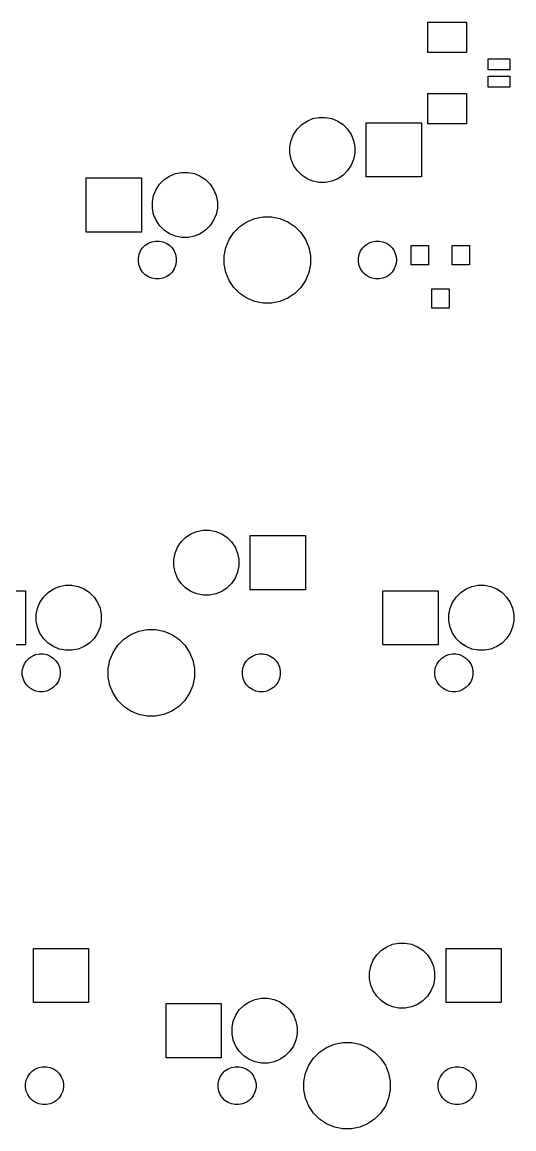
# Model space of a CAD drawing. Extents: x 25 to 360, y 20 to 134.
# Drawn here: x 291.3 to 314, y 77.4 to 128.4 of the extents above; entities that cross this region are included whole.
import ezdxf

# ---------------------------------------------------------------- set-up
doc = ezdxf.new("R2010")
doc.units = 0
doc.layers.add('BLACK', color=7, linetype='CONTINUOUS')

msp = doc.modelspace()

# ---------------------------------------------------------------- linework, layer by layer
at = {"layer": 'BLACK', "linetype": 'CONTINUOUS'}
for p, q in [((310.026, 127.022), (310.026, 128.422)), ((310.026, 128.422), (311.826, 128.422)), ((311.826, 128.422), (311.826, 127.022)), ((311.826, 127.022), (310.026, 127.022)), ((312.826, 126.222), (312.826, 126.722)), ((312.826, 126.722), (313.826, 126.722)), ((313.826, 126.722), (313.826, 126.222)), ((313.826, 126.222), (312.826, 126.222)), ((312.826, 125.422), (312.826, 125.922)), ((312.826, 125.922), (313.826, 125.922)), ((313.826, 125.922), (313.826, 125.422)), ((310.026, 123.722), (310.026, 125.122)), ((310.026, 125.122), (311.826, 125.122)), ((311.826, 125.122), (311.826, 123.722)), ((313.826, 125.422), (312.826, 125.422)), ((304.001, 123.484), (304.21, 123.693)), ((304.21, 123.693), (304.456, 123.857)), ((304.456, 123.857), (304.729, 123.97)), ((304.729, 123.97), (305.019, 124.027)), ((305.019, 124.027), (305.314, 124.027)), ((305.314, 124.027), (305.604, 123.97)), ((305.604, 123.97), (305.877, 123.857)), ((305.877, 123.857), (306.123, 123.693)), ((306.123, 123.693), (306.332, 123.484)), ((307.193, 121.277), (307.193, 123.777)), ((307.193, 123.777), (309.743, 123.777)), ((309.743, 123.777), (309.743, 121.277)), ((311.826, 123.722), (310.026, 123.722)), ((303.724, 122.965), (303.837, 123.238)), ((303.837, 123.238), (304.001, 123.484)), ((306.332, 123.484), (306.496, 123.238)), ((306.496, 123.238), (306.609, 122.965)), ((303.666, 122.675), (303.724, 122.965)), ((303.666, 122.38), (303.666, 122.675)), ((306.609, 122.965), (306.666, 122.675)), ((306.666, 122.675), (306.666, 122.38)), ((303.724, 122.09), (303.666, 122.38)), ((303.837, 121.817), (303.724, 122.09)), ((306.609, 122.09), (306.496, 121.817)), ((306.666, 122.38), (306.609, 122.09)), ((304.001, 121.571), (303.837, 121.817)), ((304.21, 121.362), (304.001, 121.571)), ((306.332, 121.571), (306.123, 121.362)), ((306.496, 121.817), (306.332, 121.571)), ((294.266, 118.737), (294.266, 121.237)), ((294.266, 121.237), (296.816, 121.237)), ((296.816, 121.237), (296.816, 118.737)), ((297.651, 120.944), (297.86, 121.153)), ((297.86, 121.153), (298.106, 121.317)), ((298.106, 121.317), (298.379, 121.43)), ((298.379, 121.43), (298.669, 121.487)), ((298.669, 121.487), (298.964, 121.487)), ((298.964, 121.487), (299.254, 121.43)), ((299.254, 121.43), (299.527, 121.317)), ((299.527, 121.317), (299.773, 121.153)), ((299.773, 121.153), (299.982, 120.944)), ((304.456, 121.198), (304.21, 121.362)), ((304.729, 121.085), (304.456, 121.198)), ((305.019, 121.027), (304.729, 121.085)), ((305.604, 121.085), (305.314, 121.027)), ((305.877, 121.198), (305.604, 121.085)), ((306.123, 121.362), (305.877, 121.198)), ((309.743, 121.277), (307.193, 121.277)), ((297.374, 120.425), (297.487, 120.698)), ((297.487, 120.698), (297.651, 120.944)), ((299.982, 120.944), (300.146, 120.698)), ((300.146, 120.698), (300.259, 120.425)), ((305.314, 121.027), (305.019, 121.027)), ((297.316, 120.135), (297.374, 120.425)), ((297.316, 119.84), (297.316, 120.135)), ((300.259, 120.425), (300.316, 120.135)), ((300.316, 120.135), (300.316, 119.84)), ((297.374, 119.55), (297.316, 119.84)), ((297.487, 119.277), (297.374, 119.55)), ((300.259, 119.55), (300.146, 119.277)), ((300.316, 119.84), (300.259, 119.55)), ((297.651, 119.031), (297.487, 119.277)), ((297.86, 118.822), (297.651, 119.031)), ((299.982, 119.031), (299.773, 118.822)), ((300.146, 119.277), (299.982, 119.031)), ((301.078, 118.718), (301.355, 118.996)), ((301.355, 118.996), (301.682, 119.214)), ((301.682, 119.214), (302.045, 119.365)), ((302.045, 119.365), (302.43, 119.441)), ((302.43, 119.441), (302.823, 119.441)), ((302.823, 119.441), (303.208, 119.365)), ((303.208, 119.365), (303.571, 119.214)), ((303.571, 119.214), (303.898, 118.996)), ((303.898, 118.996), (304.175, 118.718)), ((296.816, 118.737), (294.266, 118.737)), ((298.106, 118.658), (297.86, 118.822)), ((298.379, 118.545), (298.106, 118.658)), ((298.669, 118.487), (298.379, 118.545)), ((298.964, 118.487), (298.669, 118.487)), ((299.254, 118.545), (298.964, 118.487)), ((299.527, 118.658), (299.254, 118.545)), ((299.773, 118.822), (299.527, 118.658)), ((300.86, 118.392), (301.078, 118.718)), ((304.175, 118.718), (304.393, 118.392)), ((296.771, 117.862), (296.867, 118.005)), ((296.867, 118.005), (296.989, 118.127)), ((296.989, 118.127), (297.132, 118.223)), ((297.132, 118.223), (297.291, 118.289)), ((297.291, 118.289), (297.46, 118.322)), ((297.46, 118.322), (297.633, 118.322)), ((297.633, 118.322), (297.802, 118.289)), ((297.802, 118.289), (297.961, 118.223)), ((297.961, 118.223), (298.104, 118.127)), ((298.104, 118.127), (298.226, 118.005)), ((298.226, 118.005), (298.322, 117.862)), ((300.633, 117.644), (300.709, 118.029)), ((300.709, 118.029), (300.86, 118.392)), ((304.393, 118.392), (304.544, 118.029)), ((304.544, 118.029), (304.62, 117.644)), ((306.931, 117.862), (307.027, 118.005)), ((307.027, 118.005), (307.149, 118.127)), ((307.149, 118.127), (307.292, 118.223)), ((307.292, 118.223), (307.451, 118.289)), ((307.451, 118.289), (307.62, 118.322)), ((307.62, 118.322), (307.793, 118.322)), ((307.793, 118.322), (307.962, 118.289)), ((307.962, 118.289), (308.121, 118.223)), ((308.121, 118.223), (308.264, 118.127)), ((308.264, 118.127), (308.386, 118.005)), ((308.386, 118.005), (308.482, 117.862)), ((309.262, 117.221), (309.262, 118.121)), ((309.262, 118.121), (310.062, 118.121)), ((310.062, 118.121), (310.062, 117.221)), ((311.162, 117.221), (311.162, 118.121)), ((311.162, 118.121), (311.962, 118.121)), ((311.962, 118.121), (311.962, 117.221)), ((296.671, 117.534), (296.705, 117.703)), ((296.671, 117.361), (296.671, 117.534)), ((296.705, 117.703), (296.771, 117.862)), ((298.322, 117.862), (298.388, 117.703)), ((298.388, 117.703), (298.421, 117.534)), ((298.421, 117.534), (298.421, 117.361)), ((300.633, 117.251), (300.633, 117.644)), ((304.62, 117.644), (304.62, 117.251)), ((306.831, 117.534), (306.865, 117.703)), ((306.831, 117.361), (306.831, 117.534)), ((306.865, 117.703), (306.931, 117.862)), ((308.482, 117.862), (308.548, 117.703)), ((308.548, 117.703), (308.581, 117.534)), ((308.581, 117.534), (308.581, 117.361)), ((296.705, 117.192), (296.671, 117.361)), ((296.771, 117.033), (296.705, 117.192)), ((296.867, 116.89), (296.771, 117.033)), ((298.322, 117.033), (298.226, 116.89)), ((298.388, 117.192), (298.322, 117.033)), ((298.421, 117.361), (298.388, 117.192)), ((300.709, 116.866), (300.633, 117.251)), ((304.62, 117.251), (304.544, 116.866)), ((306.865, 117.192), (306.831, 117.361)), ((306.931, 117.033), (306.865, 117.192)), ((307.027, 116.89), (306.931, 117.033)), ((308.482, 117.033), (308.386, 116.89)), ((308.548, 117.192), (308.482, 117.033)), ((308.581, 117.361), (308.548, 117.192)), ((310.062, 117.221), (309.262, 117.221)), ((311.962, 117.221), (311.162, 117.221)), ((296.989, 116.768), (296.867, 116.89)), ((297.132, 116.672), (296.989, 116.768)), ((297.291, 116.606), (297.132, 116.672)), ((297.46, 116.572), (297.291, 116.606)), ((297.633, 116.572), (297.46, 116.572)), ((297.802, 116.606), (297.633, 116.572)), ((297.961, 116.672), (297.802, 116.606)), ((298.104, 116.768), (297.961, 116.672)), ((298.226, 116.89), (298.104, 116.768)), ((300.86, 116.503), (300.709, 116.866)), ((301.078, 116.176), (300.86, 116.503)), ((304.393, 116.503), (304.175, 116.176)), ((304.544, 116.866), (304.393, 116.503)), ((307.149, 116.768), (307.027, 116.89)), ((307.292, 116.672), (307.149, 116.768)), ((307.451, 116.606), (307.292, 116.672)), ((307.62, 116.572), (307.451, 116.606)), ((307.793, 116.572), (307.62, 116.572)), ((307.962, 116.606), (307.793, 116.572)), ((308.121, 116.672), (307.962, 116.606)), ((308.264, 116.768), (308.121, 116.672)), ((308.386, 116.89), (308.264, 116.768)), ((301.355, 115.899), (301.078, 116.176)), ((304.175, 116.176), (303.898, 115.899)), ((310.212, 115.221), (310.212, 116.121)), ((310.212, 116.121), (311.012, 116.121)), ((311.012, 116.121), (311.012, 115.221)), ((301.682, 115.68), (301.355, 115.899)), ((302.045, 115.53), (301.682, 115.68)), ((302.43, 115.453), (302.045, 115.53)), ((302.823, 115.453), (302.43, 115.453)), ((303.208, 115.53), (302.823, 115.453)), ((303.571, 115.68), (303.208, 115.53)), ((303.898, 115.899), (303.571, 115.68)), ((311.012, 115.221), (310.212, 115.221)), ((298.85, 104.643), (299.096, 104.807)), ((299.096, 104.807), (299.369, 104.92)), ((299.369, 104.92), (299.659, 104.977)), ((299.659, 104.977), (299.954, 104.977)), ((299.954, 104.977), (300.244, 104.92)), ((300.244, 104.92), (300.517, 104.807)), ((300.517, 104.807), (300.763, 104.643)), ((301.833, 102.227), (301.833, 104.727)), ((301.833, 104.727), (304.383, 104.727)), ((304.383, 104.727), (304.383, 102.227)), ((298.364, 103.915), (298.477, 104.188)), ((298.477, 104.188), (298.641, 104.434)), ((298.641, 104.434), (298.85, 104.643)), ((300.763, 104.643), (300.972, 104.434)), ((300.972, 104.434), (301.136, 104.188)), ((301.136, 104.188), (301.249, 103.915)), ((298.306, 103.625), (298.364, 103.915)), ((301.249, 103.915), (301.306, 103.625)), ((298.306, 103.33), (298.306, 103.625)), ((298.364, 103.04), (298.306, 103.33)), ((301.306, 103.33), (301.249, 103.04)), ((301.306, 103.625), (301.306, 103.33)), ((298.477, 102.767), (298.364, 103.04)), ((298.641, 102.521), (298.477, 102.767)), ((301.136, 102.767), (300.972, 102.521)), ((301.249, 103.04), (301.136, 102.767)), ((288.906, 102.187), (291.456, 102.187)), ((291.456, 102.187), (291.456, 99.6874)), ((292.5, 102.103), (292.746, 102.267)), ((292.746, 102.267), (293.019, 102.38)), ((293.019, 102.38), (293.309, 102.437)), ((293.309, 102.437), (293.604, 102.437)), ((293.604, 102.437), (293.894, 102.38)), ((293.894, 102.38), (294.167, 102.267)), ((294.167, 102.267), (294.413, 102.103)), ((298.85, 102.312), (298.641, 102.521)), ((299.096, 102.148), (298.85, 102.312)), ((299.369, 102.035), (299.096, 102.148)), ((300.517, 102.148), (300.244, 102.035)), ((300.763, 102.312), (300.517, 102.148)), ((300.972, 102.521), (300.763, 102.312)), ((304.383, 102.227), (301.833, 102.227)), ((307.956, 99.6874), (307.956, 102.187)), ((307.956, 102.187), (310.506, 102.187)), ((310.506, 102.187), (310.506, 99.6874)), ((311.55, 102.103), (311.796, 102.267)), ((311.796, 102.267), (312.069, 102.38)), ((312.069, 102.38), (312.359, 102.437)), ((312.359, 102.437), (312.654, 102.437)), ((312.654, 102.437), (312.944, 102.38)), ((312.944, 102.38), (313.217, 102.267)), ((313.217, 102.267), (313.463, 102.103)), ((292.014, 101.375), (292.127, 101.648)), ((292.127, 101.648), (292.291, 101.894)), ((292.291, 101.894), (292.5, 102.103)), ((294.413, 102.103), (294.622, 101.894)), ((294.622, 101.894), (294.786, 101.648)), ((294.786, 101.648), (294.899, 101.375)), ((299.659, 101.977), (299.369, 102.035)), ((299.954, 101.977), (299.659, 101.977)), ((300.244, 102.035), (299.954, 101.977)), ((311.064, 101.375), (311.177, 101.648)), ((311.177, 101.648), (311.341, 101.894)), ((311.341, 101.894), (311.55, 102.103)), ((313.463, 102.103), (313.672, 101.894)), ((313.672, 101.894), (313.836, 101.648)), ((313.836, 101.648), (313.949, 101.375)), ((291.956, 101.085), (292.014, 101.375)), ((294.899, 101.375), (294.956, 101.085)), ((311.006, 101.085), (311.064, 101.375)), ((313.949, 101.375), (314.006, 101.085)), ((291.956, 100.79), (291.956, 101.085)), ((292.014, 100.5), (291.956, 100.79)), ((294.956, 100.79), (294.899, 100.5)), ((294.956, 101.085), (294.956, 100.79)), ((311.006, 100.79), (311.006, 101.085)), ((311.064, 100.5), (311.006, 100.79)), ((314.006, 100.79), (313.949, 100.5)), ((314.006, 101.085), (314.006, 100.79)), ((292.127, 100.227), (292.014, 100.5)), ((292.291, 99.9812), (292.127, 100.227)), ((294.786, 100.227), (294.622, 99.9812)), ((294.899, 100.5), (294.786, 100.227)), ((295.995, 99.9462), (296.322, 100.164)), ((296.322, 100.164), (296.685, 100.315)), ((296.685, 100.315), (297.07, 100.391)), ((297.07, 100.391), (297.463, 100.391)), ((297.463, 100.391), (297.848, 100.315)), ((297.848, 100.315), (298.211, 100.164)), ((298.211, 100.164), (298.538, 99.9462)), ((311.177, 100.227), (311.064, 100.5)), ((311.341, 99.9812), (311.177, 100.227)), ((313.836, 100.227), (313.672, 99.9812)), ((313.949, 100.5), (313.836, 100.227)), ((291.456, 99.6874), (288.906, 99.6874)), ((292.5, 99.7723), (292.291, 99.9812)), ((292.746, 99.6081), (292.5, 99.7723)), ((293.019, 99.495), (292.746, 99.6081)), ((294.167, 99.6081), (293.894, 99.495)), ((294.413, 99.7723), (294.167, 99.6081)), ((294.622, 99.9812), (294.413, 99.7723)), ((295.5, 99.3419), (295.718, 99.6684)), ((295.718, 99.6684), (295.995, 99.9462)), ((298.538, 99.9462), (298.815, 99.6684)), ((298.815, 99.6684), (299.033, 99.3419)), ((310.506, 99.6874), (307.956, 99.6874)), ((311.55, 99.7723), (311.341, 99.9812)), ((311.796, 99.6081), (311.55, 99.7723)), ((312.069, 99.495), (311.796, 99.6081)), ((313.217, 99.6081), (312.944, 99.495)), ((313.463, 99.7723), (313.217, 99.6081)), ((313.672, 99.9812), (313.463, 99.7723)), ((291.507, 98.9552), (291.629, 99.0771)), ((291.629, 99.0771), (291.772, 99.1728)), ((291.772, 99.1728), (291.931, 99.2388)), ((291.931, 99.2388), (292.1, 99.2724)), ((292.1, 99.2724), (292.273, 99.2724)), ((292.273, 99.2724), (292.442, 99.2388)), ((292.442, 99.2388), (292.601, 99.1728)), ((292.601, 99.1728), (292.744, 99.0771)), ((292.744, 99.0771), (292.866, 98.9552)), ((293.309, 99.4374), (293.019, 99.495)), ((293.604, 99.4374), (293.309, 99.4374)), ((293.894, 99.495), (293.604, 99.4374)), ((295.349, 98.979), (295.5, 99.3419)), ((299.033, 99.3419), (299.184, 98.979)), ((301.667, 98.9552), (301.789, 99.0771)), ((301.789, 99.0771), (301.932, 99.1728)), ((301.932, 99.1728), (302.091, 99.2388)), ((302.091, 99.2388), (302.26, 99.2724)), ((302.26, 99.2724), (302.433, 99.2724)), ((302.433, 99.2724), (302.602, 99.2388)), ((302.602, 99.2388), (302.761, 99.1728)), ((302.761, 99.1728), (302.904, 99.0771)), ((302.904, 99.0771), (303.026, 98.9552)), ((310.557, 98.9552), (310.679, 99.0771)), ((310.679, 99.0771), (310.822, 99.1728)), ((310.822, 99.1728), (310.981, 99.2388)), ((310.981, 99.2388), (311.15, 99.2724)), ((311.15, 99.2724), (311.323, 99.2724)), ((311.323, 99.2724), (311.492, 99.2388)), ((311.492, 99.2388), (311.651, 99.1728)), ((311.651, 99.1728), (311.794, 99.0771)), ((311.794, 99.0771), (311.916, 98.9552)), ((312.359, 99.4374), (312.069, 99.495)), ((312.654, 99.4374), (312.359, 99.4374)), ((312.944, 99.495), (312.654, 99.4374)), ((291.311, 98.4836), (291.345, 98.6526)), ((291.345, 98.6526), (291.411, 98.8119)), ((291.411, 98.8119), (291.507, 98.9552)), ((292.866, 98.9552), (292.962, 98.8119)), ((292.962, 98.8119), (293.028, 98.6526)), ((293.028, 98.6526), (293.061, 98.4836)), ((295.273, 98.5938), (295.349, 98.979)), ((295.273, 98.201), (295.273, 98.5938)), ((299.184, 98.979), (299.26, 98.5938)), ((299.26, 98.5938), (299.26, 98.201)), ((301.471, 98.4836), (301.505, 98.6526)), ((301.505, 98.6526), (301.571, 98.8119)), ((301.571, 98.8119), (301.667, 98.9552)), ((303.026, 98.9552), (303.122, 98.8119)), ((303.122, 98.8119), (303.188, 98.6526)), ((303.188, 98.6526), (303.221, 98.4836)), ((310.361, 98.4836), (310.395, 98.6526)), ((310.395, 98.6526), (310.461, 98.8119)), ((310.461, 98.8119), (310.557, 98.9552)), ((311.916, 98.9552), (312.012, 98.8119)), ((312.012, 98.8119), (312.078, 98.6526)), ((312.078, 98.6526), (312.111, 98.4836)), ((291.311, 98.3112), (291.311, 98.4836)), ((291.345, 98.1422), (291.311, 98.3112)), ((291.411, 97.9829), (291.345, 98.1422)), ((293.028, 98.1422), (292.962, 97.9829)), ((293.061, 98.3112), (293.028, 98.1422)), ((293.061, 98.4836), (293.061, 98.3112)), ((295.349, 97.8158), (295.273, 98.201)), ((299.26, 98.201), (299.184, 97.8158)), ((301.471, 98.3112), (301.471, 98.4836)), ((301.505, 98.1422), (301.471, 98.3112)), ((301.571, 97.9829), (301.505, 98.1422)), ((303.188, 98.1422), (303.122, 97.9829)), ((303.221, 98.3112), (303.188, 98.1422)), ((303.221, 98.4836), (303.221, 98.3112)), ((310.361, 98.3112), (310.361, 98.4836)), ((310.395, 98.1422), (310.361, 98.3112)), ((310.461, 97.9829), (310.395, 98.1422)), ((312.078, 98.1422), (312.012, 97.9829)), ((312.111, 98.3112), (312.078, 98.1422)), ((312.111, 98.4836), (312.111, 98.3112)), ((291.507, 97.8396), (291.411, 97.9829)), ((291.629, 97.7177), (291.507, 97.8396)), ((291.772, 97.622), (291.629, 97.7177)), ((291.931, 97.556), (291.772, 97.622)), ((292.1, 97.5224), (291.931, 97.556)), ((292.442, 97.556), (292.273, 97.5224)), ((292.601, 97.622), (292.442, 97.556)), ((292.744, 97.7177), (292.601, 97.622)), ((292.866, 97.8396), (292.744, 97.7177)), ((292.962, 97.9829), (292.866, 97.8396)), ((295.5, 97.4529), (295.349, 97.8158)), ((299.184, 97.8158), (299.033, 97.4529)), ((301.667, 97.8396), (301.571, 97.9829)), ((301.789, 97.7177), (301.667, 97.8396)), ((301.932, 97.622), (301.789, 97.7177)), ((302.091, 97.556), (301.932, 97.622)), ((302.26, 97.5224), (302.091, 97.556)), ((302.602, 97.556), (302.433, 97.5224)), ((302.761, 97.622), (302.602, 97.556)), ((302.904, 97.7177), (302.761, 97.622)), ((303.026, 97.8396), (302.904, 97.7177)), ((303.122, 97.9829), (303.026, 97.8396)), ((310.557, 97.8396), (310.461, 97.9829)), ((310.679, 97.7177), (310.557, 97.8396)), ((310.822, 97.622), (310.679, 97.7177)), ((310.981, 97.556), (310.822, 97.622)), ((311.15, 97.5224), (310.981, 97.556)), ((311.492, 97.556), (311.323, 97.5224)), ((311.651, 97.622), (311.492, 97.556)), ((311.794, 97.7177), (311.651, 97.622)), ((311.916, 97.8396), (311.794, 97.7177)), ((312.012, 97.9829), (311.916, 97.8396)), ((292.273, 97.5224), (292.1, 97.5224)), ((295.718, 97.1264), (295.5, 97.4529)), ((295.995, 96.8486), (295.718, 97.1264)), ((298.815, 97.1264), (298.538, 96.8486)), ((299.033, 97.4529), (298.815, 97.1264)), ((302.433, 97.5224), (302.26, 97.5224)), ((311.323, 97.5224), (311.15, 97.5224)), ((296.322, 96.6304), (295.995, 96.8486)), ((296.685, 96.4801), (296.322, 96.6304)), ((298.211, 96.6304), (297.848, 96.4801)), ((298.538, 96.8486), (298.211, 96.6304)), ((297.07, 96.4035), (296.685, 96.4801)), ((297.463, 96.4035), (297.07, 96.4035)), ((297.848, 96.4801), (297.463, 96.4035)), ((308.136, 85.7567), (308.409, 85.8698)), ((308.409, 85.8698), (308.699, 85.9274)), ((308.699, 85.9274), (308.994, 85.9274)), ((308.994, 85.9274), (309.284, 85.8698)), ((309.284, 85.8698), (309.557, 85.7567)), ((291.823, 83.1774), (291.823, 85.6774)), ((291.823, 85.6774), (294.373, 85.6774)), ((294.373, 85.6774), (294.373, 83.1774)), ((307.517, 85.1379), (307.681, 85.3836)), ((307.681, 85.3836), (307.89, 85.5925)), ((307.89, 85.5925), (308.136, 85.7567)), ((309.557, 85.7567), (309.803, 85.5925)), ((309.803, 85.5925), (310.012, 85.3836)), ((310.012, 85.3836), (310.176, 85.1379)), ((310.873, 83.1774), (310.873, 85.6774)), ((310.873, 85.6774), (313.423, 85.6774)), ((313.423, 85.6774), (313.423, 83.1774)), ((307.346, 84.5751), (307.404, 84.8649)), ((307.404, 84.8649), (307.517, 85.1379)), ((310.176, 85.1379), (310.289, 84.8649)), ((310.289, 84.8649), (310.346, 84.5751)), ((307.346, 84.2797), (307.346, 84.5751)), ((307.404, 83.9899), (307.346, 84.2797)), ((310.346, 84.2797), (310.289, 83.9899)), ((310.346, 84.5751), (310.346, 84.2797)), ((307.517, 83.7169), (307.404, 83.9899)), ((310.289, 83.9899), (310.176, 83.7169)), ((301.786, 83.2167), (302.059, 83.3298)), ((302.059, 83.3298), (302.349, 83.3874)), ((302.349, 83.3874), (302.644, 83.3874)), ((302.644, 83.3874), (302.934, 83.3298)), ((302.934, 83.3298), (303.207, 83.2167)), ((307.681, 83.4712), (307.517, 83.7169)), ((307.89, 83.2623), (307.681, 83.4712)), ((308.136, 83.0981), (307.89, 83.2623)), ((309.803, 83.2623), (309.557, 83.0981)), ((310.012, 83.4712), (309.803, 83.2623)), ((310.176, 83.7169), (310.012, 83.4712)), ((294.373, 83.1774), (291.823, 83.1774)), ((297.946, 80.6374), (297.946, 83.1374)), ((297.946, 83.1374), (300.496, 83.1374)), ((300.496, 83.1374), (300.496, 80.6374)), ((301.167, 82.5979), (301.331, 82.8436)), ((301.331, 82.8436), (301.54, 83.0525)), ((301.54, 83.0525), (301.786, 83.2167)), ((303.207, 83.2167), (303.453, 83.0525)), ((303.453, 83.0525), (303.662, 82.8436)), ((303.662, 82.8436), (303.826, 82.5979)), ((308.409, 82.985), (308.136, 83.0981)), ((308.699, 82.9274), (308.409, 82.985)), ((308.994, 82.9274), (308.699, 82.9274)), ((309.284, 82.985), (308.994, 82.9274)), ((309.557, 83.0981), (309.284, 82.985)), ((313.423, 83.1774), (310.873, 83.1774)), ((300.996, 82.0351), (301.054, 82.3249)), ((301.054, 82.3249), (301.167, 82.5979)), ((303.826, 82.5979), (303.939, 82.3249)), ((303.939, 82.3249), (303.996, 82.0351)), ((300.996, 81.7397), (300.996, 82.0351)), ((301.054, 81.4499), (300.996, 81.7397)), ((303.996, 81.7397), (303.939, 81.4499)), ((303.996, 82.0351), (303.996, 81.7397)), ((301.167, 81.1769), (301.054, 81.4499)), ((303.939, 81.4499), (303.826, 81.1769)), ((305.362, 81.1144), (305.725, 81.2647)), ((305.725, 81.2647), (306.11, 81.3413)), ((306.11, 81.3413), (306.503, 81.3413)), ((306.503, 81.3413), (306.888, 81.2647)), ((306.888, 81.2647), (307.251, 81.1144)), ((301.331, 80.9312), (301.167, 81.1769)), ((301.54, 80.7223), (301.331, 80.9312)), ((301.786, 80.5581), (301.54, 80.7223)), ((303.453, 80.7223), (303.207, 80.5581)), ((303.662, 80.9312), (303.453, 80.7223)), ((303.826, 81.1769), (303.662, 80.9312)), ((304.758, 80.6184), (305.035, 80.8962)), ((305.035, 80.8962), (305.362, 81.1144)), ((307.251, 81.1144), (307.578, 80.8962)), ((307.578, 80.8962), (307.855, 80.6184)), ((291.922, 80.1228), (292.081, 80.1888)), ((292.081, 80.1888), (292.25, 80.2224)), ((292.25, 80.2224), (292.423, 80.2224)), ((292.423, 80.2224), (292.592, 80.1888)), ((292.592, 80.1888), (292.751, 80.1228)), ((300.496, 80.6374), (297.946, 80.6374)), ((300.812, 80.1228), (300.971, 80.1888)), ((300.971, 80.1888), (301.14, 80.2224)), ((301.14, 80.2224), (301.313, 80.2224)), ((301.313, 80.2224), (301.482, 80.1888)), ((301.482, 80.1888), (301.641, 80.1228)), ((302.059, 80.445), (301.786, 80.5581)), ((302.349, 80.3874), (302.059, 80.445)), ((302.644, 80.3874), (302.349, 80.3874)), ((302.934, 80.445), (302.644, 80.3874)), ((303.207, 80.5581), (302.934, 80.445)), ((304.389, 79.929), (304.54, 80.2919)), ((304.54, 80.2919), (304.758, 80.6184)), ((307.855, 80.6184), (308.073, 80.2919)), ((308.073, 80.2919), (308.224, 79.929)), ((310.972, 80.1228), (311.131, 80.1888)), ((311.131, 80.1888), (311.3, 80.2224)), ((311.3, 80.2224), (311.473, 80.2224)), ((311.473, 80.2224), (311.642, 80.1888)), ((311.642, 80.1888), (311.801, 80.1228)), ((291.495, 79.6026), (291.561, 79.7619)), ((291.561, 79.7619), (291.657, 79.9052)), ((291.657, 79.9052), (291.779, 80.0271)), ((291.779, 80.0271), (291.922, 80.1228)), ((292.751, 80.1228), (292.894, 80.0271)), ((292.894, 80.0271), (293.016, 79.9052)), ((293.016, 79.9052), (293.112, 79.7619)), ((293.112, 79.7619), (293.178, 79.6026)), ((300.385, 79.6026), (300.451, 79.7619)), ((300.451, 79.7619), (300.547, 79.9052)), ((300.547, 79.9052), (300.669, 80.0271)), ((300.669, 80.0271), (300.812, 80.1228)), ((301.641, 80.1228), (301.784, 80.0271)), ((301.784, 80.0271), (301.906, 79.9052)), ((301.906, 79.9052), (302.002, 79.7619)), ((302.002, 79.7619), (302.068, 79.6026)), ((304.313, 79.5438), (304.389, 79.929)), ((308.224, 79.929), (308.3, 79.5438)), ((310.545, 79.6026), (310.611, 79.7619)), ((310.611, 79.7619), (310.707, 79.9052)), ((310.707, 79.9052), (310.829, 80.0271)), ((310.829, 80.0271), (310.972, 80.1228)), ((311.801, 80.1228), (311.944, 80.0271)), ((311.944, 80.0271), (312.066, 79.9052)), ((312.066, 79.9052), (312.162, 79.7619)), ((312.162, 79.7619), (312.228, 79.6026)), ((291.461, 79.4336), (291.495, 79.6026)), ((291.461, 79.2612), (291.461, 79.4336)), ((291.495, 79.0922), (291.461, 79.2612)), ((293.178, 79.6026), (293.211, 79.4336)), ((293.211, 79.2612), (293.178, 79.0922)), ((293.211, 79.4336), (293.211, 79.2612)), ((300.351, 79.4336), (300.385, 79.6026)), ((300.351, 79.2612), (300.351, 79.4336)), ((300.385, 79.0922), (300.351, 79.2612)), ((302.068, 79.6026), (302.101, 79.4336)), ((302.101, 79.2612), (302.068, 79.0922)), ((302.101, 79.4336), (302.101, 79.2612)), ((304.313, 79.151), (304.313, 79.5438)), ((308.3, 79.5438), (308.3, 79.151)), ((310.511, 79.4336), (310.545, 79.6026)), ((310.511, 79.2612), (310.511, 79.4336)), ((310.545, 79.0922), (310.511, 79.2612)), ((312.228, 79.6026), (312.261, 79.4336)), ((312.261, 79.2612), (312.228, 79.0922)), ((312.261, 79.4336), (312.261, 79.2612)), ((291.561, 78.9329), (291.495, 79.0922)), ((291.657, 78.7896), (291.561, 78.9329)), ((291.779, 78.6677), (291.657, 78.7896)), ((291.922, 78.572), (291.779, 78.6677)), ((292.894, 78.6677), (292.751, 78.572)), ((293.016, 78.7896), (292.894, 78.6677)), ((293.112, 78.9329), (293.016, 78.7896)), ((293.178, 79.0922), (293.112, 78.9329)), ((300.451, 78.9329), (300.385, 79.0922)), ((300.547, 78.7896), (300.451, 78.9329)), ((300.669, 78.6677), (300.547, 78.7896)), ((300.812, 78.572), (300.669, 78.6677)), ((301.784, 78.6677), (301.641, 78.572)), ((301.906, 78.7896), (301.784, 78.6677)), ((302.002, 78.9329), (301.906, 78.7896)), ((302.068, 79.0922), (302.002, 78.9329)), ((304.389, 78.7658), (304.313, 79.151)), ((304.54, 78.4029), (304.389, 78.7658)), ((308.224, 78.7658), (308.073, 78.4029)), ((308.3, 79.151), (308.224, 78.7658)), ((310.611, 78.9329), (310.545, 79.0922)), ((310.707, 78.7896), (310.611, 78.9329)), ((310.829, 78.6677), (310.707, 78.7896)), ((310.972, 78.572), (310.829, 78.6677)), ((311.944, 78.6677), (311.801, 78.572)), ((312.066, 78.7896), (311.944, 78.6677)), ((312.162, 78.9329), (312.066, 78.7896)), ((312.228, 79.0922), (312.162, 78.9329)), ((292.081, 78.506), (291.922, 78.572)), ((292.25, 78.4724), (292.081, 78.506)), ((292.423, 78.4724), (292.25, 78.4724)), ((292.592, 78.506), (292.423, 78.4724)), ((292.751, 78.572), (292.592, 78.506)), ((300.971, 78.506), (300.812, 78.572)), ((301.14, 78.4724), (300.971, 78.506)), ((301.313, 78.4724), (301.14, 78.4724)), ((301.482, 78.506), (301.313, 78.4724)), ((301.641, 78.572), (301.482, 78.506)), ((304.758, 78.0764), (304.54, 78.4029)), ((308.073, 78.4029), (307.855, 78.0764)), ((311.131, 78.506), (310.972, 78.572)), ((311.3, 78.4724), (311.131, 78.506)), ((311.473, 78.4724), (311.3, 78.4724)), ((311.642, 78.506), (311.473, 78.4724)), ((311.801, 78.572), (311.642, 78.506)), ((305.035, 77.7986), (304.758, 78.0764)), ((305.362, 77.5804), (305.035, 77.7986)), ((307.578, 77.7986), (307.251, 77.5804)), ((307.855, 78.0764), (307.578, 77.7986)), ((305.725, 77.4301), (305.362, 77.5804)), ((306.11, 77.3535), (305.725, 77.4301)), ((306.503, 77.3535), (306.11, 77.3535)), ((306.888, 77.4301), (306.503, 77.3535)), ((307.251, 77.5804), (306.888, 77.4301))]:
    msp.add_line(p, q, dxfattribs=at)

doc.saveas('drawing.dxf')
